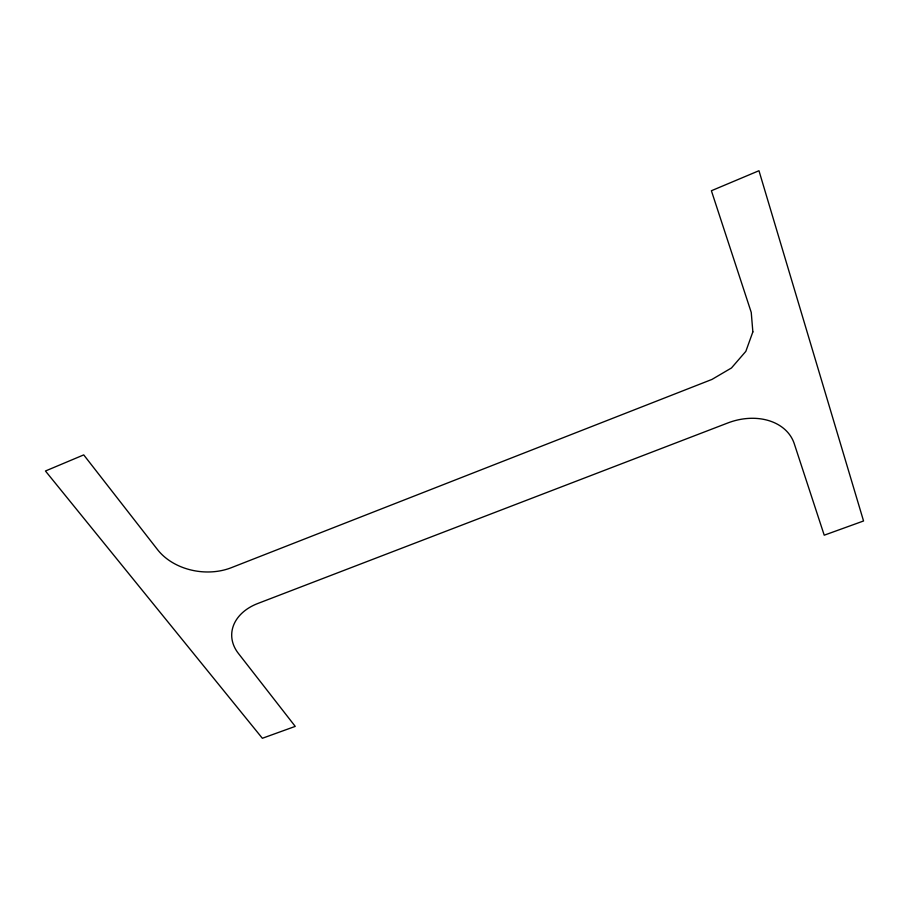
<?xml version="1.0" encoding="UTF-8"?>
<svg xmlns="http://www.w3.org/2000/svg" width="909" height="909" viewBox="0 0 909 909"><rect width="100%" height="100%" fill="white"/><g stroke="black" fill="none" stroke-linecap="round" stroke-linejoin="round"><path stroke-width="1.36" d="M752.857 331.887L745.834 351.363L731.461 367.975L711.974 379.417L231.352 567.682A54.858 41.825 7.3 0 1 157.564 549.661L83.73 454.898L45.45 470.998L262.36 738.278L295.243 726.393L238.351 653.366A50.438 36.553 1.9 0 1 257.792 603.496L727.848 422.958A54.881 41.859 -21.6 0 1 794.284 443.774L824.224 535.196L863.55 520.982L758.97 170.722L711.395 190.742L751.243 312.412L752.857 331.887"/></g></svg>
